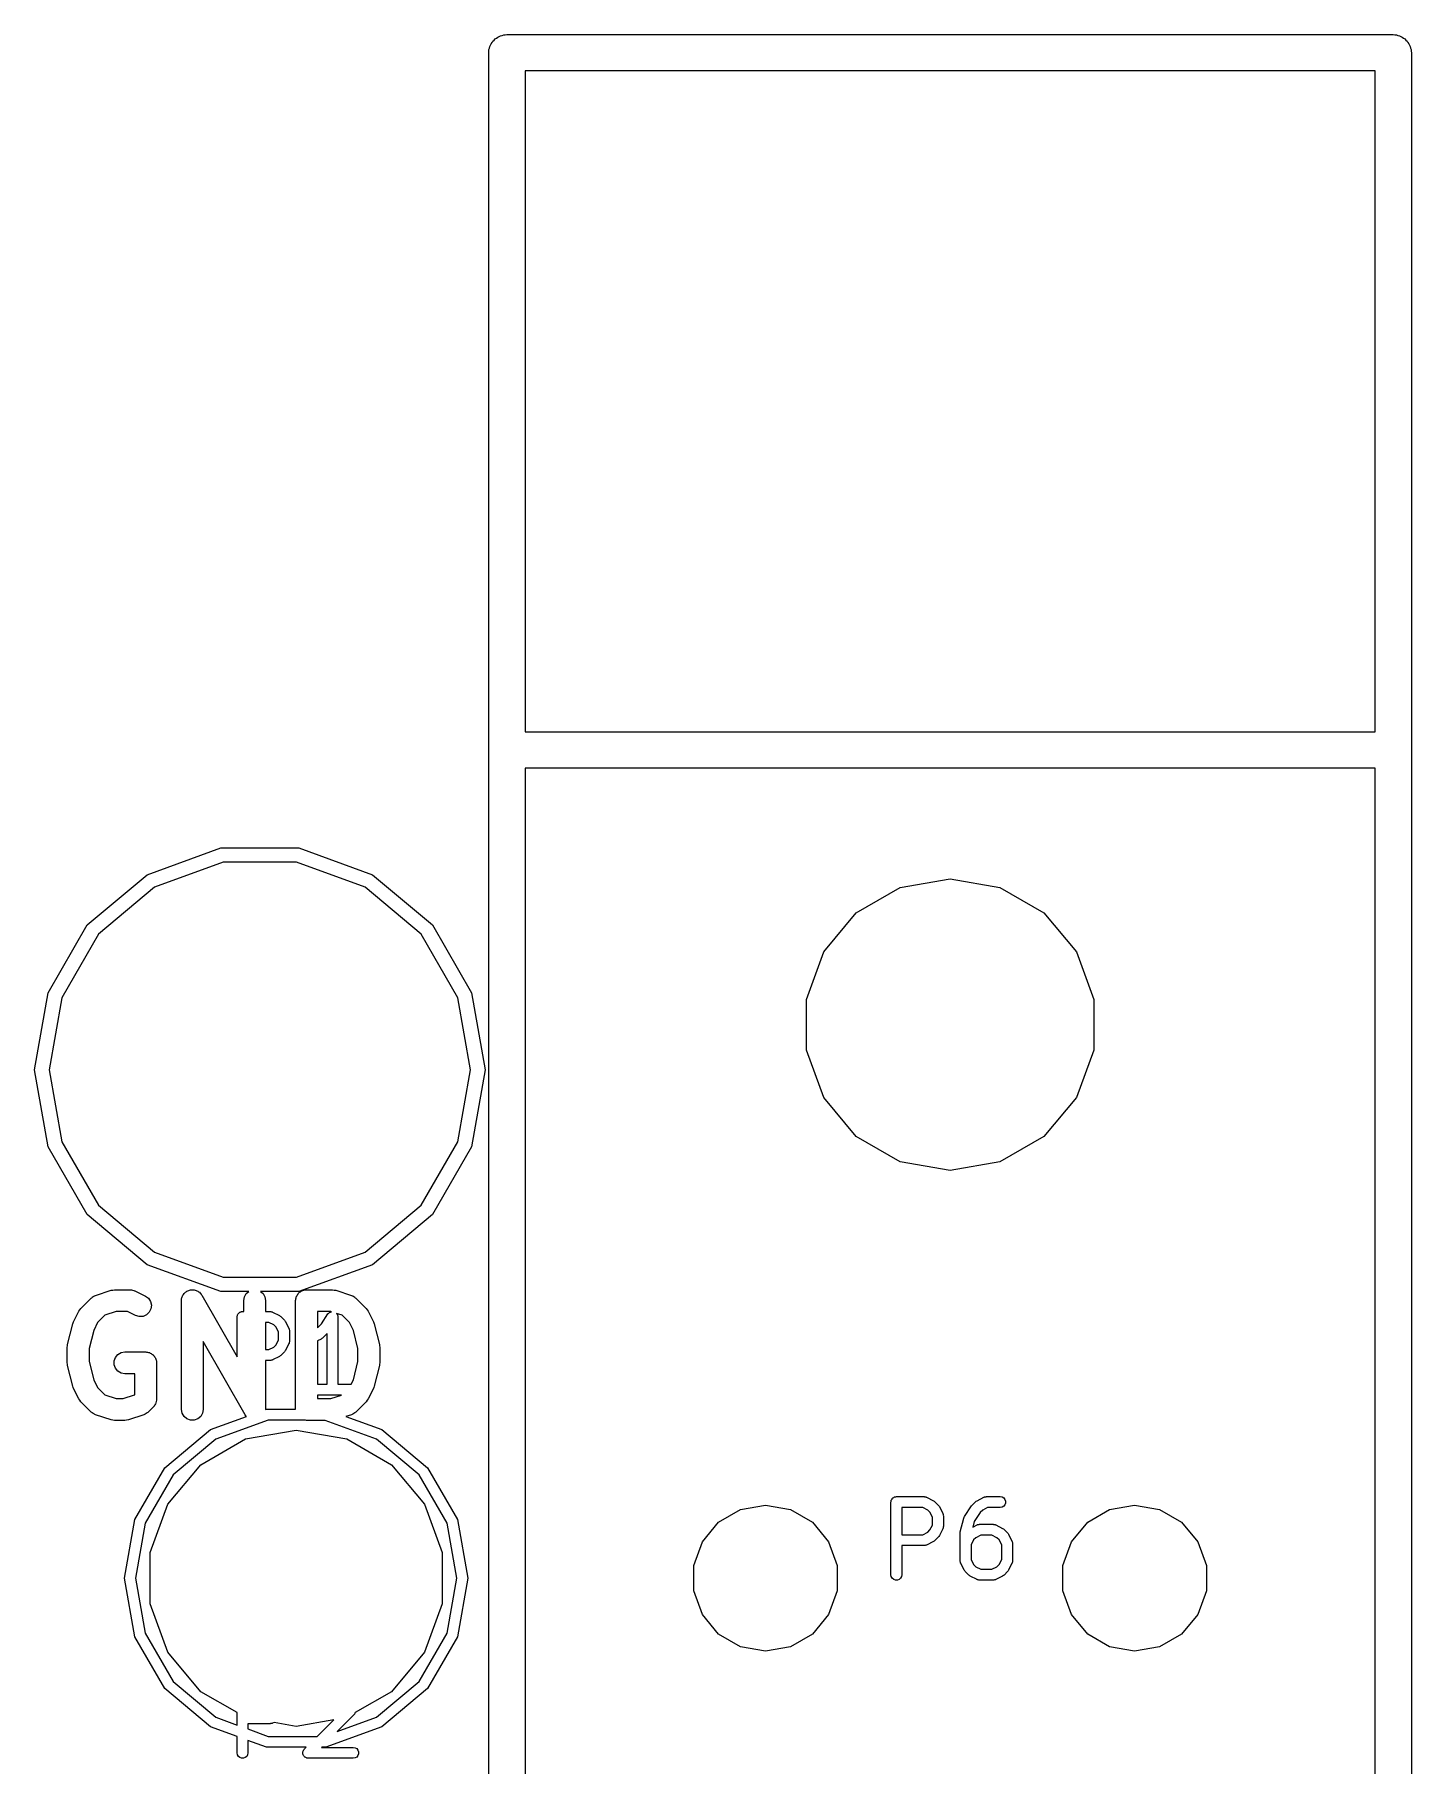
# Model space of a CAD drawing. Extents: x 0 to 76, y -93 to 16.
# Drawn here: x -0.1 to 18.85, y -14.58 to 9.25 of the extents above; entities that cross this region are included whole.
import ezdxf

# ---------------------------------------------------------------- set-up
doc = ezdxf.new("R2010")
doc.units = 0
doc.header["$MEASUREMENT"] = 0
doc.layers.add('BLACK', color=7, linetype='CONTINUOUS')

msp = doc.modelspace()

# ---------------------------------------------------------------- linework, layer by layer
at = {"layer": 'Black'}
for p, q in [((6.1538, 9.04341), (6.16128, 9.06397)), ((6.16128, 9.06397), (6.16508, 9.0855)), ((6.16508, 9.0855), (6.17601, 9.10445)), ((6.17601, 9.10445), (6.18349, 9.125)), ((6.18349, 9.125), (6.19755, 9.14175)), ((6.19755, 9.14175), (6.20849, 9.1607)), ((6.20849, 9.1607), (6.22524, 9.17476)), ((6.22524, 9.17476), (6.2393, 9.19151)), ((6.2393, 9.19151), (6.25825, 9.20245)), ((6.25825, 9.20245), (6.275, 9.21651)), ((6.275, 9.21651), (6.29555, 9.22399)), ((6.29555, 9.22399), (6.31449, 9.23492)), ((6.31449, 9.23492), (6.33603, 9.23872)), ((6.33603, 9.23872), (6.35659, 9.2462)), ((6.35659, 9.2462), (6.37846, 9.2462)), ((6.37846, 9.2462), (6.4, 9.25)), ((6.4, 9.25), (18.6, 9.25)), ((18.6, 9.25), (18.6215, 9.2462)), ((18.6215, 9.2462), (18.6434, 9.2462)), ((18.6434, 9.2462), (18.664, 9.23872)), ((18.664, 9.23872), (18.6855, 9.23492)), ((18.6855, 9.23492), (18.7044, 9.22399)), ((18.7044, 9.22399), (18.725, 9.21651)), ((18.725, 9.21651), (18.7418, 9.20245)), ((18.7418, 9.20245), (18.7607, 9.19151)), ((18.7607, 9.19151), (18.7748, 9.17476)), ((18.7748, 9.17476), (18.7915, 9.1607)), ((18.7915, 9.1607), (18.8024, 9.14175)), ((18.8024, 9.14175), (18.8165, 9.125)), ((18.8165, 9.125), (18.824, 9.10445)), ((18.824, 9.10445), (18.8349, 9.0855)), ((18.8349, 9.0855), (18.8387, 9.06397)), ((18.8387, 9.06397), (18.8462, 9.04341)), ((6.15, 9), (6.1538, 9.02154)), ((6.15, -17.9), (6.15, 9)), ((6.1538, 9.02154), (6.1538, 9.04341)), ((18.8462, 9.04341), (18.8462, 9.02154)), ((18.8462, 9.02154), (18.85, 9)), ((18.85, 9), (18.85, -17.9)), ((6.65, 8.75), (6.65, -0.35)), ((18.35, 8.75), (6.65, 8.75)), ((18.35, -0.35), (18.35, 8.75)), ((6.65, -0.35), (18.35, -0.35)), ((6.65, -0.85), (6.65, -17.65)), ((18.35, -0.85), (6.65, -0.85)), ((18.35, -17.65), (18.35, -0.85)), ((1.45, -2.31532), (2.46169, -1.9471)), ((2.49642, -2.14406), (1.55, -2.48853)), ((2.46169, -1.9471), (3.53831, -1.9471)), ((3.50358, -2.14406), (2.49642, -2.14406)), ((4.45, -2.48853), (3.50358, -2.14406)), ((3.53831, -1.9471), (4.55, -2.31532)), ((0.62526, -3.00736), (1.45, -2.31532)), ((4.55, -2.31532), (5.37474, -3.00736)), ((11.8133, -2.49344), (12.5, -2.37236)), ((12.5, -2.37236), (13.1867, -2.49344)), ((1.55, -2.48853), (0.77847, -3.13592)), ((5.22153, -3.13592), (4.45, -2.48853)), ((11.2095, -2.84206), (11.8133, -2.49344)), ((13.1867, -2.49344), (13.7905, -2.84206)), ((10.7613, -3.37618), (11.2095, -2.84206)), ((13.7905, -2.84206), (14.2387, -3.37618)), ((0.08695, -3.93974), (0.62526, -3.00736)), ((5.37474, -3.00736), (5.91305, -3.93974)), ((0.77847, -3.13592), (0.27489, -4.00814)), ((5.72511, -4.00814), (5.22153, -3.13592)), ((10.5229, -4.03138), (10.7613, -3.37618)), ((14.2387, -3.37618), (14.4771, -4.03138)), ((-0.1, -5), (0.08695, -3.93974)), ((0.27489, -4.00814), (0.1, -5)), ((5.9, -5), (5.72511, -4.00814)), ((5.91305, -3.93974), (6.1, -5)), ((10.5229, -4.72862), (10.5229, -4.03138)), ((14.4771, -4.03138), (14.4771, -4.72862)), ((10.7613, -5.38382), (10.5229, -4.72862)), ((14.4771, -4.72862), (14.2387, -5.38382)), ((0.08695, -6.06026), (-0.1, -5)), ((0.1, -5), (0.27489, -5.99186)), ((5.72511, -5.99186), (5.9, -5)), ((6.1, -5), (5.91305, -6.06026)), ((11.2095, -5.91794), (10.7613, -5.38382)), ((14.2387, -5.38382), (13.7905, -5.91794)), ((11.8133, -6.26656), (11.2095, -5.91794)), ((13.7905, -5.91794), (13.1867, -6.26656)), ((0.62526, -6.99264), (0.08695, -6.06026)), ((0.27489, -5.99186), (0.77847, -6.86408)), ((5.22153, -6.86408), (5.72511, -5.99186)), ((5.91305, -6.06026), (5.37474, -6.99264)), ((12.5, -6.38764), (11.8133, -6.26656)), ((13.1867, -6.26656), (12.5, -6.38764)), ((0.77847, -6.86408), (1.55, -7.51147)), ((4.45, -7.51147), (5.22153, -6.86408)), ((1.45, -7.68468), (0.62526, -6.99264)), ((5.37474, -6.99264), (4.55, -7.68468)), ((1.55, -7.51147), (2.49642, -7.85594)), ((3.50358, -7.85594), (4.45, -7.51147)), ((2.46169, -8.0529), (1.45, -7.68468)), ((2.49642, -7.85594), (3.50358, -7.85594)), ((4.55, -7.68468), (3.53831, -8.0529)), ((0.73828, -8.1077), (0.95256, -8.03627)), ((0.95256, -8.03627), (0.97633, -8.03275)), ((0.97633, -8.03275), (1, -8.02857)), ((1, -8.02857), (1.21429, -8.02857)), ((1.21429, -8.02857), (1.2228, -8.03007)), ((1.2228, -8.03007), (1.23144, -8.02956)), ((1.23144, -8.02956), (1.24828, -8.03456)), ((1.24828, -8.03456), (1.26559, -8.03762)), ((1.26559, -8.03762), (1.27308, -8.04194)), ((1.27308, -8.04194), (1.28137, -8.04441)), ((1.28137, -8.04441), (1.42422, -8.11584)), ((1.94186, -8.10299), (1.95013, -8.09323)), ((1.95013, -8.09323), (1.95652, -8.08215)), ((1.95652, -8.08215), (1.96683, -8.0735)), ((1.96683, -8.0735), (1.97552, -8.06324)), ((1.97552, -8.06324), (1.98663, -8.05689)), ((1.98663, -8.05689), (1.99643, -8.04867)), ((1.99643, -8.04867), (2.00907, -8.04406)), ((2.00907, -8.04406), (2.02075, -8.03739)), ((2.02075, -8.03739), (2.03336, -8.03522)), ((2.03336, -8.03522), (2.04538, -8.03085)), ((2.04538, -8.03085), (2.05883, -8.03085)), ((2.05883, -8.03085), (2.0721, -8.02857)), ((2.0721, -8.02857), (2.08469, -8.03085)), ((2.08469, -8.03085), (2.09748, -8.03085)), ((2.09748, -8.03085), (2.11012, -8.03545)), ((2.11012, -8.03545), (2.12336, -8.03785)), ((2.12336, -8.03785), (2.13441, -8.04429)), ((2.13441, -8.04429), (2.14643, -8.04867)), ((2.14643, -8.04867), (2.15674, -8.05732)), ((2.15674, -8.05732), (2.16836, -8.0641)), ((2.16836, -8.0641), (2.17654, -8.07393)), ((2.17654, -8.07393), (2.18634, -8.08215)), ((2.18634, -8.08215), (2.19306, -8.09381)), ((2.19306, -8.09381), (2.20166, -8.10415)), ((2.84852, -8.0529), (2.46169, -8.0529)), ((2.78762, -8.12727), (2.81366, -8.08215)), ((2.81366, -8.08215), (2.84852, -8.0529)), ((3.53831, -8.0529), (3.00862, -8.0529)), ((3.00862, -8.0529), (3.04348, -8.08215)), ((3.04348, -8.08215), (3.06953, -8.12727)), ((3.51295, -8.10357), (3.52139, -8.09352)), ((3.52139, -8.09352), (3.52795, -8.08215)), ((3.52795, -8.08215), (3.538, -8.07372)), ((3.538, -8.07372), (3.54644, -8.06366)), ((3.54644, -8.06366), (3.5578, -8.0571)), ((3.5578, -8.0571), (3.56786, -8.04867)), ((3.56786, -8.04867), (3.58019, -8.04418)), ((3.58019, -8.04418), (3.59156, -8.03762)), ((3.59156, -8.03762), (3.60448, -8.03534)), ((3.60448, -8.03534), (3.61681, -8.03085)), ((3.61681, -8.03085), (3.62993, -8.03085)), ((3.62993, -8.03085), (3.64286, -8.02857)), ((3.64286, -8.02857), (4, -8.02857)), ((4, -8.02857), (4.02367, -8.03275)), ((4.02367, -8.03275), (4.04744, -8.03627)), ((4.04744, -8.03627), (4.26172, -8.1077)), ((0.43727, -8.46863), (0.50869, -8.32578)), ((0.50869, -8.32578), (0.52301, -8.30647)), ((0.52301, -8.30647), (0.53679, -8.28679)), ((0.53679, -8.28679), (0.67965, -8.14393)), ((0.67965, -8.14393), (0.68673, -8.13897)), ((0.68673, -8.13897), (0.69247, -8.1325)), ((0.69247, -8.1325), (0.70793, -8.12413)), ((0.70793, -8.12413), (0.72232, -8.11405)), ((0.72232, -8.11405), (0.73067, -8.11182)), ((0.73067, -8.11182), (0.73828, -8.1077)), ((1.02434, -8.32857), (0.86674, -8.3811)), ((1.17888, -8.32857), (1.02434, -8.32857)), ((1.29006, -8.38416), (1.17888, -8.32857)), ((1.42422, -8.11584), (1.46607, -8.14687)), ((1.47762, -8.33936), (1.43979, -8.37518)), ((1.46607, -8.14687), (1.49477, -8.19034)), ((1.50092, -8.29277), (1.47762, -8.33936)), ((1.49477, -8.19034), (1.50687, -8.24101)), ((1.50687, -8.24101), (1.50092, -8.29277)), ((1.92143, -8.17857), (1.92376, -8.16532)), ((1.92143, -9.67857), (1.92143, -8.17857)), ((1.92376, -8.16532), (1.92382, -8.15187)), ((1.92382, -8.15187), (1.92825, -8.13987)), ((1.92825, -8.13987), (1.93047, -8.12727)), ((1.93047, -8.12727), (1.9372, -8.11562)), ((1.9372, -8.11562), (1.94186, -8.10299)), ((2.20166, -8.10415), (2.6869, -8.95332)), ((2.71938, -8.34365), (2.7244, -8.33943)), ((2.7244, -8.33943), (2.73057, -8.33718)), ((2.73057, -8.33718), (2.73625, -8.3339)), ((2.73625, -8.3339), (2.74271, -8.33277)), ((2.74271, -8.33277), (2.74888, -8.33052)), ((2.74888, -8.33052), (2.75544, -8.33052)), ((2.75544, -8.33052), (2.76191, -8.32938)), ((2.76191, -8.32938), (2.77857, -8.32938)), ((2.77857, -8.17857), (2.78762, -8.12727)), ((2.77857, -8.32938), (2.77857, -8.17857)), ((3.06953, -8.12727), (3.07857, -8.17857)), ((3.07857, -8.17857), (3.07857, -8.32938)), ((3.07857, -8.32938), (3.14286, -8.32938)), ((3.14286, -8.32938), (3.14712, -8.33013)), ((3.14712, -8.33013), (3.15143, -8.32987)), ((3.15143, -8.32987), (3.15985, -8.33238)), ((3.15985, -8.33238), (3.16851, -8.3339)), ((3.16851, -8.3339), (3.17226, -8.33607)), ((3.17226, -8.33607), (3.1764, -8.3373)), ((3.1764, -8.3373), (3.27164, -8.38492)), ((3.49286, -8.17857), (3.49514, -8.16565)), ((3.49286, -9.67487), (3.49286, -8.17857)), ((3.49514, -8.15252), (3.49962, -8.14019)), ((3.49514, -8.16565), (3.49514, -8.15252)), ((3.49962, -8.14019), (3.5019, -8.12727)), ((3.5019, -8.12727), (3.50847, -8.1159)), ((3.50847, -8.1159), (3.51295, -8.10357)), ((3.79286, -8.32857), (3.79286, -8.55308)), ((3.97566, -8.32857), (3.79286, -8.32857)), ((3.95932, -8.3421), (3.9625, -8.33943)), ((3.9625, -8.33943), (3.97091, -8.33637)), ((3.97091, -8.33637), (3.97894, -8.3324)), ((3.98436, -8.33147), (3.97566, -8.32857)), ((3.97894, -8.3324), (3.98307, -8.33194)), ((3.98307, -8.33194), (3.98436, -8.33147)), ((4.26172, -8.1077), (4.26932, -8.11182)), ((4.26932, -8.11182), (4.27768, -8.11405)), ((4.27768, -8.11405), (4.29207, -8.12413)), ((4.29207, -8.12413), (4.30753, -8.1325)), ((4.30753, -8.1325), (4.31327, -8.13897)), ((4.31327, -8.13897), (4.32035, -8.14393)), ((4.32035, -8.14393), (4.46321, -8.28679)), ((4.46321, -8.28679), (4.47699, -8.30647)), ((4.47699, -8.30647), (4.49131, -8.32578)), ((4.49131, -8.32578), (4.56274, -8.46863)), ((0.35448, -8.78505), (0.42591, -8.49933)), ((0.42591, -8.49933), (0.43259, -8.48436)), ((0.43259, -8.48436), (0.43727, -8.46863)), ((0.76613, -8.48171), (0.71296, -8.58807)), ((0.86674, -8.3811), (0.76613, -8.48171)), ((1.33999, -8.39902), (1.29006, -8.38416)), ((1.39199, -8.39589), (1.33999, -8.39902)), ((1.43979, -8.37518), (1.39199, -8.39589)), ((2.6869, -8.40438), (2.68804, -8.39792)), ((2.6869, -8.95332), (2.6869, -8.40438)), ((2.68804, -8.39136), (2.69029, -8.38519)), ((2.68804, -8.39792), (2.68804, -8.39136)), ((2.69029, -8.38519), (2.69143, -8.37873)), ((2.69143, -8.37873), (2.69471, -8.37305)), ((2.69471, -8.37305), (2.69695, -8.36688)), ((2.69695, -8.36688), (2.70117, -8.36185)), ((2.70117, -8.36185), (2.70445, -8.35617)), ((2.70445, -8.35617), (2.70948, -8.35195)), ((2.70948, -8.35195), (2.7137, -8.34693)), ((2.7137, -8.34693), (2.71938, -8.34365)), ((3.07857, -8.47938), (3.07857, -8.85319)), ((3.12515, -8.47938), (3.07857, -8.47938)), ((3.19367, -8.51364), (3.12515, -8.47938)), ((3.22408, -8.54405), (3.19367, -8.51364)), ((3.25833, -8.61256), (3.22408, -8.54405)), ((3.27164, -8.38492), (3.2813, -8.39208)), ((3.2813, -8.39208), (3.29113, -8.39897)), ((3.29113, -8.39897), (3.33875, -8.44659)), ((3.33875, -8.44659), (3.34563, -8.45642)), ((3.34563, -8.45642), (3.3528, -8.46608)), ((3.3528, -8.46608), (3.40042, -8.56132)), ((3.40042, -8.56132), (3.40165, -8.56546)), ((3.40165, -8.56546), (3.40381, -8.56921)), ((3.40381, -8.56921), (3.40534, -8.57786)), ((3.79286, -8.55308), (3.84648, -8.49946)), ((3.84648, -8.49946), (3.9376, -8.36278)), ((3.9376, -8.36278), (3.94047, -8.35977)), ((3.94047, -8.35977), (3.94255, -8.35617)), ((3.94255, -8.35617), (3.9494, -8.35042)), ((3.9494, -8.35042), (3.95559, -8.34394)), ((3.95559, -8.34394), (3.95932, -8.3421)), ((4.13326, -8.3811), (4.05679, -8.35561)), ((4.05679, -8.35561), (4.05745, -8.35617)), ((4.05745, -8.35617), (4.06193, -8.36392)), ((4.06193, -8.36392), (4.06723, -8.37114)), ((4.06723, -8.37114), (4.0684, -8.37513)), ((4.0684, -8.37513), (4.07048, -8.37873)), ((4.07048, -8.37873), (4.07203, -8.38755)), ((4.07203, -8.38755), (4.07454, -8.39614)), ((4.07454, -8.39614), (4.07428, -8.40029)), ((4.07428, -8.40029), (4.075, -8.40438)), ((4.075, -8.40438), (4.075, -9.32938)), ((4.23387, -8.48171), (4.13326, -8.3811)), ((4.28704, -8.58807), (4.23387, -8.48171)), ((4.56274, -8.46863), (4.56741, -8.48435)), ((4.56741, -8.48435), (4.57409, -8.49933)), ((4.57409, -8.49933), (4.64552, -8.78505)), ((0.35, -8.82143), (0.35319, -8.80335)), ((0.35319, -8.80335), (0.35448, -8.78505)), ((0.71296, -8.58807), (0.65, -8.83989)), ((2.79834, -9.75299), (2.22143, -8.7434)), ((2.22143, -8.7434), (2.22143, -9.67857)), ((3.19367, -8.81893), (3.22408, -8.78852)), ((3.22408, -8.78852), (3.25833, -8.72001)), ((3.25833, -8.72001), (3.25833, -8.61256)), ((3.40042, -8.77126), (3.3528, -8.86649)), ((3.40165, -8.76711), (3.40042, -8.77126)), ((3.40381, -8.76337), (3.40165, -8.76711)), ((3.40534, -8.75471), (3.40381, -8.76337)), ((3.40534, -8.57786), (3.40784, -8.58628)), ((3.40784, -8.74629), (3.40534, -8.75471)), ((3.40784, -8.58628), (3.40758, -8.5906)), ((3.40758, -8.5906), (3.40833, -8.59486)), ((3.40833, -8.73771), (3.40758, -8.74197)), ((3.40758, -8.74197), (3.40784, -8.74629)), ((3.40833, -8.59486), (3.40833, -8.73771)), ((3.84306, -8.70956), (3.79286, -8.73466)), ((3.79286, -8.73466), (3.79286, -9.32938)), ((3.85272, -8.70239), (3.84306, -8.70956)), ((3.86256, -8.69551), (3.85272, -8.70239)), ((3.925, -8.63307), (3.86256, -8.69551)), ((3.925, -9.32938), (3.925, -8.63307)), ((4.35, -8.83989), (4.28704, -8.58807)), ((4.64552, -8.78505), (4.64681, -8.80335)), ((4.64681, -8.80335), (4.65, -8.82143)), ((0.35, -9.03571), (0.35, -8.82143)), ((0.35319, -9.05379), (0.35, -9.03571)), ((0.35448, -9.07209), (0.35319, -9.05379)), ((0.65, -8.83989), (0.65, -9.01725)), ((0.65, -9.01725), (0.71296, -9.26907)), ((0.99514, -9.00967), (1.01295, -8.96071)), ((0.99514, -9.06176), (0.99514, -9.00967)), ((1.01295, -8.96071), (1.04644, -8.92081)), ((1.04644, -8.92081), (1.09155, -8.89476)), ((1.09155, -8.89476), (1.14286, -8.88571)), ((1.14286, -8.88571), (1.42857, -8.88571)), ((1.42857, -8.88571), (1.4415, -8.88799)), ((1.4415, -8.88799), (1.45462, -8.88799)), ((1.45462, -8.88799), (1.46695, -8.89248)), ((1.46695, -8.89248), (1.47987, -8.89476)), ((1.47987, -8.89476), (1.49124, -8.90132)), ((1.49124, -8.90132), (1.50357, -8.90581)), ((1.50357, -8.90581), (1.51362, -8.91424)), ((1.51362, -8.91424), (1.52499, -8.92081)), ((1.52499, -8.92081), (1.53343, -8.93086)), ((1.53343, -8.93086), (1.54348, -8.9393)), ((1.54348, -8.9393), (1.55004, -8.95066)), ((1.55004, -8.95066), (1.55848, -8.96071)), ((1.55848, -8.96071), (1.56296, -8.97305)), ((1.56296, -8.97305), (1.56953, -8.98441)), ((1.56953, -8.98441), (1.5718, -8.99734)), ((1.5718, -8.99734), (1.57629, -9.00967)), ((1.57629, -9.00967), (1.57629, -9.02279)), ((1.57629, -9.02279), (1.57857, -9.03571)), ((1.57857, -9.03571), (1.57857, -9.53571)), ((3.07857, -8.85319), (3.12515, -8.85319)), ((3.14286, -9.00319), (3.07857, -9.00319)), ((3.07857, -9.00319), (3.07857, -9.67857)), ((3.12515, -8.85319), (3.19367, -8.81893)), ((3.14712, -9.00244), (3.14286, -9.00319)), ((3.15143, -9.0027), (3.14712, -9.00244)), ((3.15985, -9.00019), (3.15143, -9.0027)), ((3.16851, -8.99867), (3.15985, -9.00019)), ((3.17226, -8.9965), (3.16851, -8.99867)), ((3.1764, -8.99527), (3.17226, -8.9965)), ((3.27164, -8.94765), (3.1764, -8.99527)), ((3.2813, -8.94049), (3.27164, -8.94765)), ((3.29113, -8.9336), (3.2813, -8.94049)), ((3.33875, -8.88598), (3.29113, -8.9336)), ((3.34563, -8.87615), (3.33875, -8.88598)), ((3.3528, -8.86649), (3.34563, -8.87615)), ((4.28704, -9.26907), (4.35, -9.01725)), ((4.35, -9.01725), (4.35, -8.83989)), ((4.64681, -9.05379), (4.64552, -9.07209)), ((4.65, -9.03571), (4.64681, -9.05379)), ((4.65, -8.82143), (4.65, -9.03571)), ((0.42591, -9.35781), (0.35448, -9.07209)), ((0.71296, -9.26907), (0.76613, -9.37543)), ((1.01295, -9.11071), (0.99514, -9.06176)), ((1.04644, -9.15062), (1.01295, -9.11071)), ((1.09155, -9.17667), (1.04644, -9.15062)), ((1.14286, -9.18571), (1.09155, -9.17667)), ((1.27857, -9.18571), (1.14286, -9.18571)), ((1.27857, -9.47358), (1.27857, -9.18571)), ((4.25689, -9.32938), (4.28704, -9.26907)), ((4.64552, -9.07209), (4.57409, -9.35781)), ((0.43259, -9.37279), (0.42591, -9.35781)), ((0.43727, -9.38851), (0.43259, -9.37279)), ((0.50869, -9.53137), (0.43727, -9.38851)), ((0.76613, -9.37543), (0.86674, -9.47604)), ((0.86674, -9.47604), (1.02434, -9.52857)), ((1.02434, -9.52857), (1.11851, -9.52857)), ((1.11851, -9.52857), (1.27612, -9.47604)), ((1.27612, -9.47604), (1.27857, -9.47358)), ((3.79286, -9.32938), (3.925, -9.32938)), ((3.79286, -9.47938), (3.79286, -9.52857)), ((4.12323, -9.47938), (3.79286, -9.47938)), ((3.79286, -9.52857), (3.97566, -9.52857)), ((3.97566, -9.52857), (4.12323, -9.47938)), ((4.075, -9.32938), (4.25689, -9.32938)), ((4.56274, -9.38851), (4.49131, -9.53137)), ((4.56741, -9.37279), (4.56274, -9.38851)), ((4.57409, -9.35781), (4.56741, -9.37279)), ((0.52301, -9.55067), (0.50869, -9.53137)), ((0.53679, -9.57035), (0.52301, -9.55067)), ((0.67965, -9.71321), (0.53679, -9.57035)), ((0.68673, -9.71817), (0.67965, -9.71321)), ((0.69247, -9.72464), (0.68673, -9.71817)), ((0.70793, -9.73301), (0.69247, -9.72464)), ((0.72232, -9.74309), (0.70793, -9.73301)), ((0.73067, -9.74533), (0.72232, -9.74309)), ((0.73828, -9.74945), (0.73067, -9.74533)), ((0.95257, -9.82087), (0.73828, -9.74945)), ((1.40458, -9.74945), (1.19029, -9.82087)), ((1.41218, -9.74533), (1.40458, -9.74945)), ((1.42054, -9.74309), (1.41218, -9.74533)), ((1.43493, -9.73301), (1.42054, -9.74309)), ((1.45039, -9.72464), (1.43493, -9.73301)), ((1.45612, -9.71817), (1.45039, -9.72464)), ((1.46321, -9.71321), (1.45612, -9.71817)), ((1.53464, -9.64178), (1.46321, -9.71321)), ((1.53842, -9.63637), (1.53464, -9.64178)), ((1.54348, -9.63213), (1.53842, -9.63637)), ((1.55328, -9.61516), (1.54348, -9.63213)), ((1.56452, -9.59911), (1.55328, -9.61516)), ((1.56623, -9.59273), (1.56452, -9.59911)), ((1.56953, -9.58702), (1.56623, -9.59273)), ((1.57293, -9.56772), (1.56953, -9.58702)), ((1.578, -9.54879), (1.57293, -9.56772)), ((1.57857, -9.53571), (1.57743, -9.54221)), ((1.57743, -9.54221), (1.578, -9.54879)), ((1.93047, -9.72987), (1.92143, -9.67857)), ((1.95652, -9.77499), (1.93047, -9.72987)), ((2.21238, -9.72987), (2.18634, -9.77499)), ((2.22143, -9.67857), (2.21238, -9.72987)), ((2.80694, -9.76333), (2.79834, -9.75299)), ((2.81366, -9.77499), (2.80694, -9.76333)), ((3.07848, -9.67907), (3.09002, -9.67487)), ((3.07857, -9.67857), (3.07848, -9.67907)), ((3.09002, -9.67487), (3.49286, -9.67487)), ((4.26172, -9.74945), (4.18507, -9.77499)), ((4.26933, -9.74533), (4.26172, -9.74945)), ((4.27768, -9.74309), (4.26933, -9.74533)), ((4.29207, -9.73301), (4.27768, -9.74309)), ((4.30753, -9.72464), (4.29207, -9.73301)), ((4.31327, -9.71817), (4.30753, -9.72464)), ((4.32035, -9.71321), (4.31327, -9.71817)), ((4.46321, -9.57035), (4.32035, -9.71321)), ((4.47699, -9.55067), (4.46321, -9.57035)), ((4.49131, -9.53137), (4.47699, -9.55067)), ((0.97634, -9.8244), (0.95257, -9.82087)), ((1, -9.82857), (0.97634, -9.8244)), ((1.14286, -9.82857), (1, -9.82857)), ((1.16651, -9.8244), (1.14286, -9.82857)), ((1.19029, -9.82087), (1.16651, -9.8244)), ((1.69137, -10.4824), (2.3195, -9.95531)), ((1.99643, -9.80847), (1.95652, -9.77499)), ((2.04538, -9.82629), (1.99643, -9.80847)), ((2.09748, -9.82629), (2.04538, -9.82629)), ((2.14643, -9.80847), (2.09748, -9.82629)), ((2.18634, -9.77499), (2.14643, -9.80847)), ((2.3195, -9.95531), (2.81405, -9.77531)), ((3.11606, -9.82259), (2.3945, -10.0852)), ((2.80236, -10.0833), (3.5, -9.96024)), ((2.81405, -9.77531), (2.81366, -9.77499)), ((3.60664, -9.82259), (3.11606, -9.82259)), ((3.5, -9.96024), (4.19764, -10.0833)), ((3.61681, -9.82629), (3.60664, -9.82259)), ((3.62993, -9.82629), (3.61681, -9.82629)), ((3.64286, -9.82857), (3.62993, -9.82629)), ((3.90037, -9.82857), (3.64286, -9.82857)), ((4.6055, -10.0852), (3.90037, -9.82857)), ((4.18507, -9.77499), (4.6805, -9.95531)), ((4.6805, -9.95531), (5.30863, -10.4824)), ((2.3945, -10.0852), (1.80628, -10.5788)), ((2.18887, -10.4375), (2.80236, -10.0833)), ((4.19764, -10.0833), (4.81113, -10.4375)), ((5.19372, -10.5788), (4.6055, -10.0852)), ((1.28139, -11.1925), (1.69137, -10.4824)), ((1.73351, -10.9801), (2.18887, -10.4375)), ((4.81113, -10.4375), (5.26649, -10.9801)), ((5.30863, -10.4824), (5.71861, -11.1925)), ((1.80628, -10.5788), (1.42234, -11.2438)), ((5.57766, -11.2438), (5.19372, -10.5788)), ((11.6869, -10.9524), (11.688, -10.9459)), ((11.6869, -11.9524), (11.6869, -10.9524)), ((11.688, -10.9394), (11.6903, -10.9332)), ((11.688, -10.9459), (11.688, -10.9394)), ((11.6903, -10.9332), (11.6914, -10.9267)), ((11.6914, -10.9267), (11.6947, -10.921)), ((11.6947, -10.921), (11.697, -10.9149)), ((11.697, -10.9149), (11.7012, -10.9099)), ((11.7012, -10.9099), (11.7045, -10.9042)), ((11.7045, -10.9042), (11.7095, -10.9)), ((11.7095, -10.9), (11.7137, -10.8949)), ((11.7137, -10.8949), (11.7194, -10.8916)), ((11.7194, -10.8916), (11.7244, -10.8874)), ((11.7244, -10.8874), (11.7306, -10.8852)), ((11.7306, -10.8852), (11.7363, -10.8819)), ((11.7363, -10.8819), (11.7427, -10.8808)), ((11.7427, -10.8808), (11.7489, -10.8785)), ((11.7489, -10.8785), (11.7554, -10.8785)), ((11.7554, -10.8785), (11.7619, -10.8774)), ((11.7619, -10.8774), (12.1429, -10.8774)), ((12.1429, -10.8774), (12.1471, -10.8781)), ((12.1471, -10.8781), (12.1514, -10.8779)), ((12.1514, -10.8779), (12.1599, -10.8804)), ((12.1599, -10.8804), (12.1685, -10.8819)), ((12.1685, -10.8819), (12.1723, -10.8841)), ((12.1723, -10.8841), (12.1764, -10.8853)), ((12.1764, -10.8853), (12.2716, -10.9329)), ((12.2716, -10.9329), (12.2813, -10.9401)), ((12.2813, -10.9401), (12.2911, -10.947)), ((12.2911, -10.947), (12.3387, -10.9946)), ((12.8041, -10.9946), (12.8517, -10.947)), ((12.8517, -10.947), (12.8616, -10.9401)), ((12.8616, -10.9401), (12.8712, -10.9329)), ((12.8712, -10.9329), (12.9665, -10.8853)), ((12.9665, -10.8853), (12.9706, -10.8841)), ((12.9706, -10.8841), (12.9743, -10.8819)), ((12.9743, -10.8819), (12.983, -10.8804)), ((12.983, -10.8804), (12.9914, -10.8779)), ((12.9914, -10.8779), (12.9957, -10.8781)), ((12.9957, -10.8781), (13, -10.8774)), ((13, -10.8774), (13.1905, -10.8774)), ((13.1905, -10.8774), (13.2161, -10.8819)), ((13.2161, -10.8819), (13.2387, -10.8949)), ((13.2387, -10.8949), (13.2554, -10.9149)), ((13.2554, -10.9149), (13.2643, -10.9394)), ((13.2643, -10.9394), (13.2643, -10.9654)), ((1.139, -12), (1.28139, -11.1925)), ((1.49123, -11.6458), (1.73351, -10.9801)), ((5.26649, -10.9801), (5.50877, -11.6458)), ((5.71861, -11.1925), (5.861, -12)), ((9.31476, -11.231), (9.61667, -11.0567)), ((9.61667, -11.0567), (9.96, -10.9962)), ((9.96, -10.9962), (10.3033, -11.0567)), ((10.3033, -11.0567), (10.6052, -11.231)), ((11.8369, -11.0274), (11.8369, -11.4012)), ((12.1252, -11.0274), (11.8369, -11.0274)), ((12.1937, -11.0616), (12.1252, -11.0274)), ((12.2241, -11.092), (12.1937, -11.0616)), ((12.2583, -11.1606), (12.2241, -11.092)), ((12.2583, -11.268), (12.2583, -11.1606)), ((12.3387, -10.9946), (12.3456, -11.0044)), ((12.3456, -11.0044), (12.3528, -11.0141)), ((12.3528, -11.0141), (12.4004, -11.1093)), ((12.4004, -11.1093), (12.4016, -11.1135)), ((12.4016, -11.1135), (12.4038, -11.1172)), ((12.4038, -11.1172), (12.4053, -11.1259)), ((12.4053, -11.1259), (12.4078, -11.1343)), ((12.4078, -11.1343), (12.4076, -11.1386)), ((12.4076, -11.1386), (12.4083, -11.1429)), ((12.4083, -11.1429), (12.4083, -11.2857)), ((12.6415, -11.3628), (12.6891, -11.1723)), ((12.6891, -11.1723), (12.6943, -11.1607)), ((12.6943, -11.1607), (12.6995, -11.1489)), ((12.6995, -11.1489), (12.7947, -11.006)), ((12.7947, -11.006), (12.7999, -11.0007)), ((12.7999, -11.0007), (12.8041, -10.9946)), ((12.9154, -11.0954), (12.8315, -11.2213)), ((12.9492, -11.0616), (12.9154, -11.0954)), ((13.0177, -11.0274), (12.9492, -11.0616)), ((13.1905, -11.0274), (13.0177, -11.0274)), ((13.2161, -11.0229), (13.1905, -11.0274)), ((13.2387, -11.0098), (13.2161, -11.0229)), ((13.2554, -10.9899), (13.2387, -11.0098)), ((13.2643, -10.9654), (13.2554, -10.9899)), ((14.3948, -11.231), (14.6967, -11.0567)), ((14.6967, -11.0567), (15.04, -10.9962)), ((15.04, -10.9962), (15.3833, -11.0567)), ((15.3833, -11.0567), (15.6852, -11.231)), ((1.42234, -11.2438), (1.289, -12)), ((5.711, -12), (5.57766, -11.2438)), ((9.09067, -11.4981), (9.31476, -11.231)), ((10.6052, -11.231), (10.8293, -11.4981)), ((11.8369, -11.4012), (12.1252, -11.4012)), ((12.1252, -11.4012), (12.1937, -11.3669)), ((12.1937, -11.3669), (12.2241, -11.3365)), ((12.2241, -11.3365), (12.2583, -11.268)), ((12.3387, -11.434), (12.2911, -11.4816)), ((12.3456, -11.4242), (12.3387, -11.434)), ((12.3528, -11.4145), (12.3456, -11.4242)), ((12.4004, -11.3193), (12.3528, -11.4145)), ((12.4016, -11.3151), (12.4004, -11.3193)), ((12.4038, -11.3114), (12.4016, -11.3151)), ((12.4053, -11.3027), (12.4038, -11.3114)), ((12.4078, -11.2943), (12.4053, -11.3027)), ((12.4083, -11.2857), (12.4076, -11.29)), ((12.4076, -11.29), (12.4078, -11.2943)), ((12.6393, -11.381), (12.6409, -11.3719)), ((12.6393, -11.7619), (12.6393, -11.381)), ((12.6409, -11.3719), (12.6415, -11.3628)), ((12.8315, -11.2213), (12.813, -11.2954)), ((12.813, -11.2954), (12.8712, -11.2663)), ((12.9225, -11.4083), (12.854, -11.4426)), ((12.8712, -11.2663), (12.8754, -11.265)), ((12.8754, -11.265), (12.8791, -11.2629)), ((12.8791, -11.2629), (12.8878, -11.2613)), ((12.8878, -11.2613), (12.8962, -11.2588)), ((12.8962, -11.2588), (12.9005, -11.2591)), ((12.9005, -11.2591), (12.9048, -11.2583)), ((12.9048, -11.2583), (13.0952, -11.2583)), ((13.0775, -11.4083), (12.9225, -11.4083)), ((13.146, -11.4426), (13.0775, -11.4083)), ((13.0952, -11.2583), (13.0995, -11.2591)), ((13.0995, -11.2591), (13.1038, -11.2588)), ((13.1038, -11.2588), (13.1122, -11.2613)), ((13.1122, -11.2613), (13.1209, -11.2629)), ((13.1209, -11.2629), (13.1246, -11.265)), ((13.1246, -11.265), (13.1288, -11.2663)), ((13.1288, -11.2663), (13.224, -11.3139)), ((13.224, -11.3139), (13.2337, -11.321)), ((13.2337, -11.321), (13.2435, -11.3279)), ((13.2435, -11.3279), (13.2911, -11.3755)), ((13.2911, -11.3755), (13.298, -11.3854)), ((13.298, -11.3854), (13.3052, -11.395)), ((13.3052, -11.395), (13.3528, -11.4903)), ((14.1707, -11.4981), (14.3948, -11.231)), ((15.6852, -11.231), (15.9093, -11.4981)), ((1.49123, -12.3542), (1.49123, -11.6458)), ((5.50877, -11.6458), (5.50877, -12.3542)), ((8.97143, -11.8257), (9.09067, -11.4981)), ((10.8293, -11.4981), (10.9486, -11.8257)), ((12.1429, -11.5512), (11.8369, -11.5512)), ((11.8369, -11.5512), (11.8369, -11.9524)), ((12.1471, -11.5504), (12.1429, -11.5512)), ((12.1514, -11.5507), (12.1471, -11.5504)), ((12.1599, -11.5482), (12.1514, -11.5507)), ((12.1685, -11.5467), (12.1599, -11.5482)), ((12.1723, -11.5445), (12.1685, -11.5467)), ((12.1764, -11.5433), (12.1723, -11.5445)), ((12.2716, -11.4957), (12.1764, -11.5433)), ((12.2813, -11.4885), (12.2716, -11.4957)), ((12.2911, -11.4816), (12.2813, -11.4885)), ((12.8235, -11.473), (12.7893, -11.5415)), ((12.7893, -11.5415), (12.7893, -11.7442)), ((12.854, -11.4426), (12.8235, -11.473)), ((13.1765, -11.473), (13.146, -11.4426)), ((13.2107, -11.5415), (13.1765, -11.473)), ((13.2107, -11.7442), (13.2107, -11.5415)), ((13.3528, -11.4903), (13.354, -11.4944)), ((13.354, -11.4944), (13.3562, -11.4982)), ((13.3562, -11.4982), (13.3577, -11.5068)), ((13.3577, -11.5068), (13.3602, -11.5152)), ((13.3602, -11.5152), (13.36, -11.5196)), ((13.36, -11.5196), (13.3607, -11.5238)), ((13.3607, -11.5238), (13.3607, -11.7619)), ((14.0514, -11.8257), (14.1707, -11.4981)), ((15.9093, -11.4981), (16.0286, -11.8257)), ((8.97143, -12.1743), (8.97143, -11.8257)), ((10.9486, -11.8257), (10.9486, -12.1743)), ((12.64, -11.7662), (12.6393, -11.7619)), ((12.6398, -11.7705), (12.64, -11.7662)), ((12.6423, -11.7789), (12.6398, -11.7705)), ((12.6438, -11.7876), (12.6423, -11.7789)), ((12.646, -11.7913), (12.6438, -11.7876)), ((12.6472, -11.7954), (12.646, -11.7913)), ((12.6948, -11.8907), (12.6472, -11.7954)), ((12.702, -11.9003), (12.6948, -11.8907)), ((12.7089, -11.9102), (12.702, -11.9003)), ((12.7565, -11.9578), (12.7089, -11.9102)), ((12.7893, -11.7442), (12.8235, -11.8127)), ((12.8235, -11.8127), (12.854, -11.8431)), ((12.854, -11.8431), (12.9225, -11.8774)), ((12.9225, -11.8774), (13.0775, -11.8774)), ((13.0775, -11.8774), (13.146, -11.8431)), ((13.146, -11.8431), (13.1765, -11.8127)), ((13.1765, -11.8127), (13.2107, -11.7442)), ((13.2911, -11.9102), (13.2435, -11.9578)), ((13.298, -11.9003), (13.2911, -11.9102)), ((13.3052, -11.8907), (13.298, -11.9003)), ((13.3528, -11.7954), (13.3052, -11.8907)), ((13.354, -11.7913), (13.3528, -11.7954)), ((13.3562, -11.7876), (13.354, -11.7913)), ((13.3577, -11.7789), (13.3562, -11.7876)), ((13.3602, -11.7705), (13.3577, -11.7789)), ((13.3607, -11.7619), (13.36, -11.7662)), ((13.36, -11.7662), (13.3602, -11.7705)), ((14.0514, -12.1743), (14.0514, -11.8257)), ((16.0286, -11.8257), (16.0286, -12.1743)), ((1.28139, -12.8075), (1.139, -12)), ((1.289, -12), (1.42234, -12.7562)), ((5.57766, -12.7562), (5.711, -12)), ((5.861, -12), (5.71861, -12.8075)), ((11.6914, -11.978), (11.6869, -11.9524)), ((11.7045, -12.0006), (11.6914, -11.978)), ((11.7244, -12.0173), (11.7045, -12.0006)), ((11.7489, -12.0262), (11.7244, -12.0173)), ((11.7749, -12.0262), (11.7489, -12.0262)), ((11.7994, -12.0173), (11.7749, -12.0262)), ((11.8194, -12.0006), (11.7994, -12.0173)), ((11.8324, -11.978), (11.8194, -12.0006)), ((11.8369, -11.9524), (11.8324, -11.978)), ((12.7663, -11.9647), (12.7565, -11.9578)), ((12.776, -11.9718), (12.7663, -11.9647)), ((12.8712, -12.0195), (12.776, -11.9718)), ((12.8754, -12.0207), (12.8712, -12.0195)), ((12.8791, -12.0229), (12.8754, -12.0207)), ((12.8878, -12.0244), (12.8791, -12.0229)), ((12.8962, -12.0269), (12.8878, -12.0244)), ((12.9005, -12.0266), (12.8962, -12.0269)), ((12.9048, -12.0274), (12.9005, -12.0266)), ((13.0952, -12.0274), (12.9048, -12.0274)), ((13.0995, -12.0266), (13.0952, -12.0274)), ((13.1038, -12.0269), (13.0995, -12.0266)), ((13.1122, -12.0244), (13.1038, -12.0269)), ((13.1209, -12.0229), (13.1122, -12.0244)), ((13.1246, -12.0207), (13.1209, -12.0229)), ((13.1288, -12.0195), (13.1246, -12.0207)), ((13.224, -11.9718), (13.1288, -12.0195)), ((13.2337, -11.9647), (13.224, -11.9718)), ((13.2435, -11.9578), (13.2337, -11.9647)), ((1.73351, -13.0199), (1.49123, -12.3542)), ((5.50877, -12.3542), (5.26649, -13.0199)), ((9.09067, -12.5019), (8.97143, -12.1743)), ((10.9486, -12.1743), (10.8293, -12.5019)), ((14.1707, -12.5019), (14.0514, -12.1743)), ((16.0286, -12.1743), (15.9093, -12.5019)), ((9.31476, -12.769), (9.09067, -12.5019)), ((10.8293, -12.5019), (10.6052, -12.769)), ((14.3948, -12.769), (14.1707, -12.5019)), ((15.9093, -12.5019), (15.6852, -12.769)), ((1.69137, -13.5176), (1.28139, -12.8075)), ((1.42234, -12.7562), (1.80628, -13.4212)), ((5.19372, -13.4212), (5.57766, -12.7562)), ((5.71861, -12.8075), (5.30863, -13.5176)), ((9.61667, -12.9433), (9.31476, -12.769)), ((10.6052, -12.769), (10.3033, -12.9433)), ((14.6967, -12.9433), (14.3948, -12.769)), ((15.6852, -12.769), (15.3833, -12.9433)), ((2.18887, -13.5625), (1.73351, -13.0199)), ((5.26649, -13.0199), (4.81113, -13.5625)), ((9.96, -13.0038), (9.61667, -12.9433)), ((10.3033, -12.9433), (9.96, -13.0038)), ((15.04, -13.0038), (14.6967, -12.9433)), ((15.3833, -12.9433), (15.04, -13.0038)), ((2.3195, -14.0447), (1.69137, -13.5176)), ((1.80628, -13.4212), (2.3945, -13.9148)), ((2.6869, -13.8501), (2.18887, -13.5625)), ((4.81113, -13.5625), (4.31105, -13.8513)), ((4.6055, -13.9148), (5.19372, -13.4212)), ((5.30863, -13.5176), (4.6805, -14.0447)), ((2.6869, -14.1784), (2.3195, -14.0447)), ((2.3945, -13.9148), (2.6869, -14.0212)), ((2.6869, -14.0212), (2.6869, -13.8501)), ((3.14286, -14.0032), (2.8369, -14.0032)), ((2.8369, -14.0032), (2.8369, -14.0758)), ((3.14712, -14.0024), (3.14286, -14.0032)), ((3.15143, -14.0027), (3.14712, -14.0024)), ((3.15985, -14.0002), (3.15143, -14.0027)), ((3.16851, -13.9987), (3.15985, -14.0002)), ((3.17226, -13.9965), (3.16851, -13.9987)), ((3.1764, -13.9953), (3.17226, -13.9965)), ((3.19498, -13.986), (3.1764, -13.9953)), ((3.5, -14.0398), (3.19498, -13.986)), ((4.01625, -13.9487), (3.5, -14.0398)), ((3.78757, -14.1774), (4.01625, -13.9487)), ((4.6805, -14.0447), (3.90998, -14.3251)), ((4.29113, -13.886), (4.06595, -14.1112)), ((4.06595, -14.1112), (4.6055, -13.9148)), ((4.29361, -13.8824), (4.29113, -13.886)), ((4.29684, -13.8796), (4.29361, -13.8824)), ((4.30103, -13.8719), (4.29684, -13.8796)), ((4.30607, -13.8646), (4.30103, -13.8719)), ((4.30719, -13.8605), (4.30607, -13.8646)), ((4.30925, -13.8567), (4.30719, -13.8605)), ((4.31105, -13.8513), (4.30925, -13.8567)), ((2.6869, -14.4044), (2.6869, -14.1784)), ((2.8369, -14.0758), (3.11606, -14.1774)), ((3.09002, -14.3251), (2.8369, -14.233)), ((2.8369, -14.233), (2.8369, -14.4044)), ((3.11606, -14.1774), (3.78757, -14.1774)), ((2.69143, -14.43), (2.6869, -14.4044)), ((2.70445, -14.4526), (2.69143, -14.43)), ((2.7244, -14.4693), (2.70445, -14.4526)), ((2.74888, -14.4782), (2.7244, -14.4693)), ((2.77493, -14.4782), (2.74888, -14.4782)), ((2.7994, -14.4693), (2.77493, -14.4782)), ((2.81936, -14.4526), (2.7994, -14.4693)), ((2.83238, -14.43), (2.81936, -14.4526)), ((2.8369, -14.4044), (2.83238, -14.43)), ((3.63985, -14.3251), (3.09002, -14.3251)), ((3.59195, -14.3978), (3.59281, -14.3947)), ((3.59281, -14.4076), (3.59195, -14.3978)), ((3.59281, -14.3914), (3.59616, -14.3821)), ((3.59281, -14.3947), (3.59281, -14.3914)), ((3.59281, -14.4174), (3.59281, -14.4076)), ((3.59393, -14.4205), (3.59281, -14.4174)), ((3.59422, -14.4238), (3.59393, -14.4205)), ((3.59836, -14.4327), (3.59422, -14.4238)), ((3.59616, -14.3821), (3.59869, -14.3727)), ((3.60171, -14.4419), (3.59836, -14.4327)), ((3.59869, -14.3727), (3.60059, -14.37)), ((3.60059, -14.37), (3.60171, -14.3669)), ((3.60171, -14.3669), (3.60801, -14.3594)), ((3.60383, -14.4444), (3.60171, -14.4419)), ((3.60523, -14.4474), (3.60383, -14.4444)), ((3.61216, -14.4543), (3.60523, -14.4474)), ((3.60801, -14.3594), (3.61363, -14.3513)), ((3.61846, -14.4618), (3.61216, -14.4543)), ((3.61363, -14.3513), (3.63985, -14.3251)), ((3.62131, -14.4635), (3.61846, -14.4618)), ((3.62365, -14.4658), (3.62131, -14.4635)), ((3.63253, -14.47), (3.62365, -14.4658)), ((3.64101, -14.4749), (3.63253, -14.47)), ((3.64426, -14.4754), (3.64101, -14.4749)), ((3.64726, -14.4768), (3.64426, -14.4754)), ((3.65702, -14.4777), (3.64726, -14.4768)), ((3.66667, -14.4794), (3.65702, -14.4777)), ((4.28571, -14.4794), (3.66667, -14.4794)), ((3.85198, -14.3251), (3.84773, -14.3294)), ((3.84773, -14.3294), (4.28571, -14.3294)), ((3.90998, -14.3251), (3.85198, -14.3251)), ((4.28571, -14.3294), (4.31137, -14.3339)), ((4.31137, -14.4749), (4.28571, -14.4794)), ((4.31137, -14.3339), (4.33392, -14.3469)), ((4.33392, -14.4618), (4.31137, -14.4749)), ((4.33392, -14.3469), (4.35067, -14.3669)), ((4.35067, -14.4419), (4.33392, -14.4618)), ((4.35067, -14.3669), (4.35958, -14.3914)), ((4.35958, -14.4174), (4.35067, -14.4419)), ((4.35958, -14.3914), (4.35958, -14.4174))]:
    msp.add_line(p, q, dxfattribs=at)

doc.saveas('drawing.dxf')
